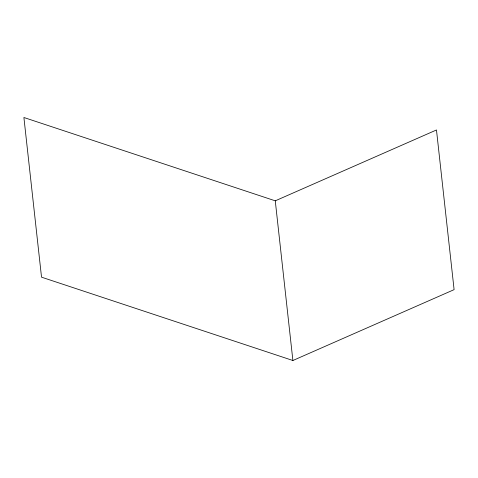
<?xml version="1.0" encoding="UTF-8"?>
<svg xmlns="http://www.w3.org/2000/svg" width="478" height="478" viewBox="0 0 478 478"><rect width="100%" height="100%" fill="white"/><g stroke="black" fill="none" stroke-linecap="round" stroke-linejoin="round"><path stroke-width="0.72" d="M275.268 200.826L436.474 129.968L454.1 289.644L292.894 360.502L41.526 277.174L23.9 117.498L275.268 200.826L292.894 360.502"/></g></svg>
